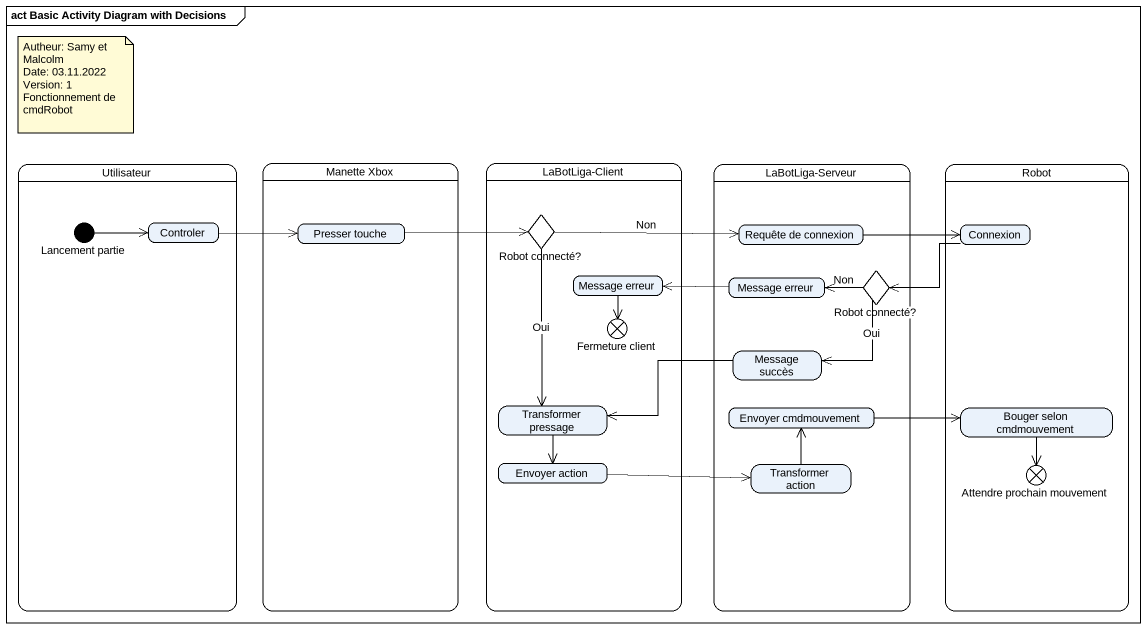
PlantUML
@startuml
mainframe act Basic Activity Diagram with Decisions
hide empty description
state Utilisateur {
  state "Lancement partie" as Lancement_partie <<start>>
  state Controler
}
state "Manette Xbox" as Manette_Xbox {
  state "Presser touche" as Presser_touche
}
state "LaBotLiga-Client" as LaBotLiga_Client {
  state "Robot connecté?" as Robot_connecté <<choice>>
  state "Message erreur" as Message_erreur
  state "Fermeture client" as Fermeture_client <<end>>
  state "Transformer pressage" as Transformer_pressage
  state "Envoyer action" as Envoyer_action
}
state "LaBotLiga-Serveur" as LaBotLiga_Serveur {
  state "Requête de connexion" as Requête_de_connexion
  state "Message erreur" as Message_erreur_2
  state "Robot connecté?" as Robot_connecté_2 <<choice>>
  state "Message succès" as Message_succès
  state "Envoyer cmdmouvement" as Envoyer_cmdmouvement
  state "Transformer action" as Transformer_action
}
state Robot {
  state Connexion
  state "Bouger selon cmdmouvement" as Bouger_selon_cmdmouvement
  state "Attendre prochain mouvement" as Attendre_prochain_mouvement <<end>>
}
Lancement_partie -right-> Controler
Controler -right-> Presser_touche
Presser_touche -right-> Robot_connecté
Robot_connecté -right-> Requête_de_connexion : Non
Robot_connecté --> Transformer_pressage : Oui
Requête_de_connexion -right-> Connexion
Connexion -left-> Robot_connecté_2
Message_erreur --> Fermeture_client
Message_erreur_2 -left-> Message_erreur
Robot_connecté_2 -left-> Message_erreur_2 : Non
Robot_connecté_2 --> Message_succès : Oui
Message_succès -left-> Transformer_pressage
Transformer_pressage --> Envoyer_action
Envoyer_cmdmouvement -right-> Bouger_selon_cmdmouvement
Bouger_selon_cmdmouvement --> Attendre_prochain_mouvement
Envoyer_action -right-> Transformer_action
Transformer_action -up-> Envoyer_cmdmouvement
note as N1
  Autheur: Samy et Malcolm
  Date: 03.11.2022
  Version: 1
  Fonctionnement de cmdRobot
end note
@enduml
